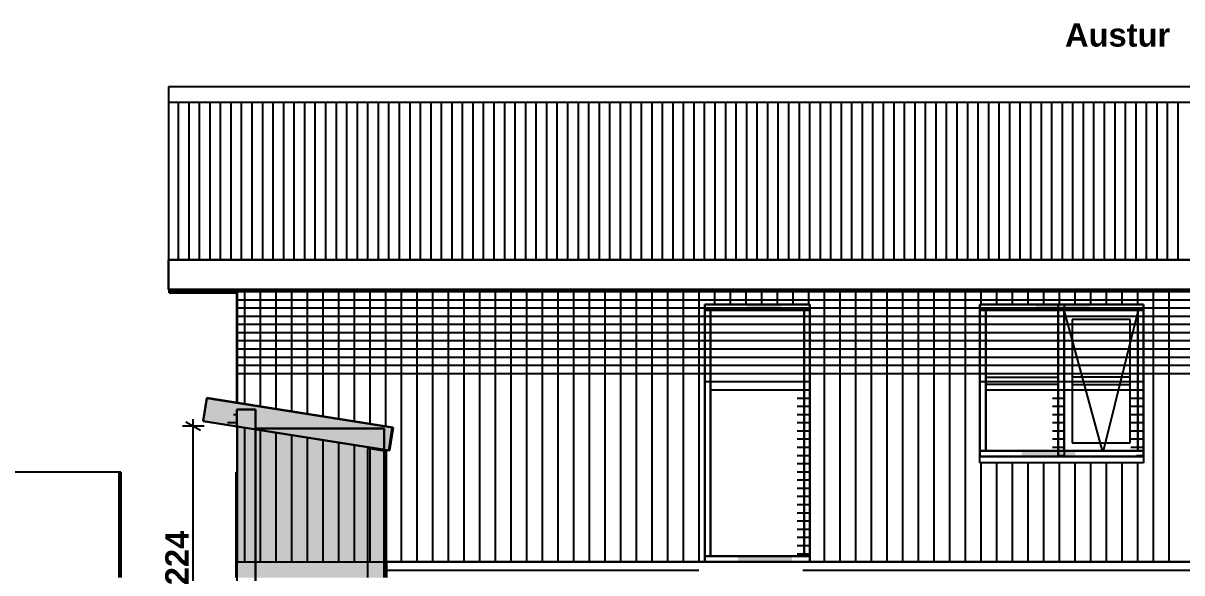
# Model space of a CAD drawing. Header units: millimetres. Extents: x -242231 to 419123, y -2399 to 525285.
# Drawn here: x -223797 to -213887, y 68307 to 73003 of the extents above; entities that cross this region are included whole.
import ezdxf

# ---------------------------------------------------------------- set-up
doc = ezdxf.new("R2010")
doc.units = ezdxf.units.MM
doc.layers.add('Text', color=7, linetype='Continuous')
doc.styles.add('GENERATED_STYLE_1', font='swissb.ttf')

msp = doc.modelspace()

# ---------------------------------------------------------------- hatches: boundary and pattern name
at = {"linetype": 'Continuous', "lineweight": 15}
for points in [[(-217608.72, 70600.504), (-217608.72, 70550.898), (-217316.149, 70550.898), (-217316.149, 70600.504)], [(-214674.892, 70549.845), (-214674.892, 70600.504), (-215135.098, 70600.504), (-215135.098, 70549.845)], [(-221967.496, 69557.322), (-221973.572, 68266.436), (-220691.612, 68266.436), (-220691.612, 69350.825)]]:
    msp.add_hatch(color=253, dxfattribs=at).paths.add_polyline_path(points, flags=0)
at = {"linetype": 'Continuous', "lineweight": 0}
for points in [[(-222258.164, 69602.125), (-220670.777, 69350.708), (-220639.813, 69546.203), (-222227.201, 69797.62)], [(-214797.447, 69300.453), (-214797.447, 69351.112), (-215257.653, 69351.112), (-215257.653, 69300.453)], [(-217221.616, 68400.504), (-217221.616, 68451.163), (-217681.822, 68451.163), (-217681.822, 68400.504)]]:
    msp.add_hatch(color=255, dxfattribs=at).paths.add_polyline_path(points, flags=0)

# ---------------------------------------------------------------- linework, layer by layer
for p, q in [((-204849.464, 72458.213), (-222553.186, 72458.213)), ((-222553.186, 72458.213), (-222553.186, 70979.865)), ((-222553.186, 70979.865), (-204849.464, 70979.865)), ((-204849.464, 70979.865), (-222553.186, 70979.865)), ((-222553.186, 70979.865), (-222553.186, 70727.841)), ((-222553.186, 70727.841), (-204849.464, 70727.841)), ((-221968.487, 70727.841), (-222549.579, 70727.841)), ((-222549.579, 70727.841), (-222549.579, 70698.889)), ((-222549.579, 70698.889), (-221968.487, 70698.889)), ((-221968.487, 70698.889), (-221968.487, 70727.841)), ((-217067.797, 70600.504), (-217967.797, 70600.504)), ((-217967.797, 70600.504), (-217967.797, 70550.504)), ((-217067.797, 70550.504), (-217067.797, 70600.504)), ((-214943.675, 70600.504), (-215613.675, 70600.504)), ((-215613.675, 70600.504), (-215613.675, 70550.504)), ((-214213.675, 70600.504), (-214943.675, 70600.504)), ((-214943.675, 70600.504), (-214943.675, 70550.504)), ((-214943.675, 70550.504), (-214943.675, 70600.504)), ((-214213.675, 70550.504), (-214213.675, 70600.504)), ((-217967.797, 70550.504), (-217917.797, 70550.504)), ((-217917.797, 70550.504), (-217967.797, 70550.504)), ((-217967.797, 70550.504), (-217967.797, 68450.504)), ((-217117.797, 70550.504), (-217917.797, 70550.504)), ((-217917.797, 70550.504), (-217917.797, 68450.504)), ((-217917.797, 70550.504), (-217117.797, 70550.504)), ((-217917.797, 68450.504), (-217917.797, 70550.504)), ((-217117.797, 68450.504), (-217117.797, 70550.504)), ((-217117.797, 70550.504), (-217067.797, 70550.504)), ((-217067.797, 70550.504), (-217117.797, 70550.504)), ((-217117.797, 70550.504), (-217117.797, 68450.504)), ((-217067.797, 68450.504), (-217067.797, 70550.504)), ((-215613.675, 70550.504), (-215563.675, 70550.504)), ((-215563.675, 70550.504), (-215613.675, 70550.504)), ((-215613.675, 70550.504), (-215613.675, 69350.504)), ((-214943.675, 70550.504), (-215563.675, 70550.504)), ((-215563.675, 70550.504), (-215563.675, 69350.504)), ((-215563.675, 70550.504), (-214943.675, 70550.504)), ((-215563.675, 69350.504), (-215563.675, 70550.504)), ((-214893.675, 70550.504), (-214943.675, 70550.504)), ((-214943.675, 70550.504), (-214943.675, 69350.504)), ((-214943.675, 70550.504), (-214893.675, 70550.504)), ((-214943.675, 69350.504), (-214943.675, 70550.504)), ((-214263.675, 70550.504), (-214893.675, 70550.504)), ((-214893.675, 70550.504), (-214893.675, 69350.504)), ((-214893.675, 69350.504), (-214893.675, 70550.504)), ((-214893.675, 70550.504), (-214263.675, 70550.504)), ((-214263.675, 69350.504), (-214263.675, 70550.504)), ((-214213.675, 70550.504), (-214263.675, 70550.504)), ((-214263.675, 70550.504), (-214263.675, 69350.504)), ((-214263.675, 70550.504), (-214213.675, 70550.504)), ((-214213.675, 69350.504), (-214213.675, 70550.504)), ((-222226.487, 69802.125), (-222257.774, 69604.588)), ((-220632.244, 69549.622), (-222226.487, 69802.125)), ((-221809.725, 69702.363), (-221969.725, 69702.363)), ((-221969.725, 69702.363), (-221969.725, 67317.304)), ((-221969.725, 69558.965), (-221969.725, 69702.363)), ((-221969.725, 69702.363), (-221809.725, 69702.363)), ((-221809.725, 65852.363), (-221809.725, 69702.363)), ((-221809.725, 69702.363), (-221809.725, 69541.286)), ((-222257.774, 69604.588), (-221969.725, 69558.965)), ((-221809.725, 69541.286), (-221809.727, 68267.304)), ((-220710.081, 69541.286), (-221809.725, 69541.286)), ((-221809.725, 69541.286), (-220710.081, 69541.286)), ((-220710.081, 68267.304), (-220710.081, 69541.286)), ((-220710.081, 69541.286), (-220710.081, 69359.457)), ((-220663.531, 69352.085), (-220632.244, 69549.622)), ((-220710.081, 69359.457), (-220663.531, 69352.085)), ((-220689.738, 69342.364), (-220710.081, 69345.586)), ((-220710.081, 69345.586), (-220710.081, 68267.304)), ((-220689.738, 68267.304), (-220689.738, 69342.364)), ((-215563.675, 69350.504), (-215613.675, 69350.504)), ((-215613.675, 69350.504), (-215613.675, 69300.504)), ((-215613.675, 69350.504), (-215563.675, 69350.504)), ((-215613.675, 69300.504), (-214943.675, 69300.504)), ((-215563.675, 69350.504), (-214943.675, 69350.504)), ((-214943.675, 69350.504), (-215563.675, 69350.504)), ((-214893.675, 69350.504), (-214943.675, 69350.504)), ((-214943.675, 69350.504), (-214943.675, 69300.504)), ((-214943.675, 69350.504), (-214893.675, 69350.504)), ((-214943.675, 69300.504), (-214943.675, 69350.504)), ((-214943.675, 69300.504), (-214213.675, 69300.504)), ((-214893.675, 69350.504), (-214263.675, 69350.504)), ((-214263.675, 69350.504), (-214893.675, 69350.504)), ((-214213.675, 69350.504), (-214263.675, 69350.504)), ((-214263.675, 69350.504), (-214213.675, 69350.504)), ((-214213.675, 69300.504), (-214213.675, 69350.504)), ((-222975.877, 69017.304), (-222975.977, 69167.304)), ((-222975.977, 69167.304), (-222975.977, 69017.304)), ((-222975.877, 69167.304), (-222975.977, 69167.304)), ((-222975.977, 69167.304), (-222975.877, 69017.304)), ((-222961.077, 69167.304), (-222975.877, 69167.304)), ((-222975.877, 69167.304), (-222961.077, 69017.304)), ((-222975.877, 69017.304), (-222975.877, 69167.304)), ((-222961.077, 69017.304), (-222975.877, 69167.304)), ((-222975.877, 69167.304), (-222975.877, 69017.304)), ((-222961.077, 69017.304), (-222961.077, 69167.304)), ((-222960.977, 69167.304), (-222961.077, 69167.304)), ((-222961.077, 69167.304), (-222960.977, 69017.304)), ((-222960.977, 69017.304), (-222961.077, 69167.304)), ((-222961.077, 69167.304), (-222961.077, 69017.304)), ((-222960.977, 69017.304), (-222960.977, 69167.304)), ((-221975.877, 69017.304), (-221975.977, 69167.304)), ((-221975.977, 69167.304), (-221975.977, 69017.304)), ((-221975.877, 69167.304), (-221975.977, 69167.304)), ((-221975.977, 69167.304), (-221975.877, 69017.304)), ((-221969.725, 69104.948), (-221975.877, 69167.304)), ((-221975.877, 69167.304), (-221975.877, 69082.867)), ((-221969.725, 69167.304), (-221975.877, 69167.304)), ((-221975.877, 69167.304), (-221969.725, 69104.948)), ((-221975.877, 69017.304), (-221975.877, 69167.304)), ((-221975.877, 69082.867), (-221969.725, 69082.867)), ((-221969.725, 69082.867), (-221975.877, 69082.867)), ((-221975.877, 69082.867), (-221975.877, 69017.304)), ((-221969.725, 69104.948), (-221969.725, 69167.304)), ((-221969.725, 69082.867), (-221969.725, 69104.948)), ((-221969.725, 69017.304), (-221969.725, 69082.867)), ((-222975.977, 69017.304), (-222975.877, 69017.304)), ((-222975.877, 68867.304), (-222975.977, 69017.304)), ((-222975.977, 69017.304), (-222975.977, 68867.304)), ((-222975.877, 69017.304), (-222975.977, 69017.304)), ((-222975.977, 69017.304), (-222975.877, 68867.304)), ((-222975.877, 69017.304), (-222961.077, 69017.304)), ((-222961.077, 69017.304), (-222975.877, 69017.304)), ((-222975.877, 69017.304), (-222961.077, 68867.304)), ((-222975.877, 68867.304), (-222975.877, 69017.304)), ((-222961.077, 68867.304), (-222975.877, 69017.304)), ((-222975.877, 69017.304), (-222975.877, 68867.304)), ((-222961.077, 69017.304), (-222960.977, 69017.304)), ((-222961.077, 68867.304), (-222961.077, 69017.304)), ((-222960.977, 68867.304), (-222961.077, 69017.304)), ((-222961.077, 69017.304), (-222961.077, 68867.304)), ((-222960.977, 69017.304), (-222961.077, 69017.304)), ((-222961.077, 69017.304), (-222960.977, 68867.304)), ((-222960.977, 68867.304), (-222960.977, 69017.304)), ((-221975.977, 69017.304), (-221975.877, 69017.304)), ((-221975.877, 68867.304), (-221975.977, 69017.304)), ((-221975.977, 69017.304), (-221975.977, 68867.304)), ((-221975.877, 69017.304), (-221975.977, 69017.304)), ((-221975.977, 69017.304), (-221975.877, 68867.304)), ((-221975.877, 69017.304), (-221969.725, 69017.304)), ((-221969.725, 68954.948), (-221975.877, 69017.304)), ((-221975.877, 69017.304), (-221975.877, 68867.304)), ((-221969.725, 69017.304), (-221975.877, 69017.304)), ((-221975.877, 69017.304), (-221969.725, 68954.948)), ((-221975.877, 68867.304), (-221975.877, 69017.304)), ((-221969.725, 68954.948), (-221969.725, 69017.304)), ((-221969.725, 68867.304), (-221969.725, 68954.948)), ((-222975.977, 68867.304), (-222975.877, 68867.304)), ((-222975.877, 68717.304), (-222975.977, 68867.304)), ((-222975.977, 68867.304), (-222975.977, 68717.304)), ((-222975.877, 68867.304), (-222975.977, 68867.304)), ((-222975.977, 68867.304), (-222975.877, 68717.304)), ((-222975.877, 68867.304), (-222961.077, 68867.304)), ((-222961.077, 68717.304), (-222975.877, 68867.304)), ((-222975.877, 68867.304), (-222975.877, 68717.304)), ((-222961.077, 68867.304), (-222975.877, 68867.304)), ((-222975.877, 68867.304), (-222961.077, 68717.304)), ((-222975.877, 68717.304), (-222975.877, 68867.304)), ((-222961.077, 68867.304), (-222960.977, 68867.304)), ((-222960.977, 68717.304), (-222961.077, 68867.304)), ((-222961.077, 68867.304), (-222961.077, 68717.304)), ((-222961.077, 68717.304), (-222961.077, 68867.304)), ((-222960.977, 68867.304), (-222961.077, 68867.304)), ((-222961.077, 68867.304), (-222960.977, 68717.304)), ((-222960.977, 68717.304), (-222960.977, 68867.304)), ((-221975.977, 68867.304), (-221975.877, 68867.304)), ((-221975.877, 68717.304), (-221975.977, 68867.304)), ((-221975.977, 68867.304), (-221975.977, 68717.304)), ((-221975.877, 68867.304), (-221975.977, 68867.304)), ((-221975.977, 68867.304), (-221975.877, 68717.304)), ((-221975.877, 68867.304), (-221969.725, 68867.304)), ((-221969.725, 68867.304), (-221975.877, 68867.304)), ((-221975.877, 68867.304), (-221969.725, 68804.948)), ((-221969.725, 68804.948), (-221975.877, 68867.304)), ((-221975.877, 68867.304), (-221975.877, 68717.304)), ((-221975.877, 68717.304), (-221975.877, 68867.304)), ((-221969.725, 68804.948), (-221969.725, 68867.304)), ((-221969.725, 68717.304), (-221969.725, 68804.948)), ((-222975.977, 68717.304), (-222975.877, 68717.304)), ((-222975.877, 68717.304), (-222975.977, 68717.304)), ((-222975.977, 68717.304), (-222975.877, 68567.304)), ((-222975.877, 68567.304), (-222975.977, 68717.304)), ((-222975.977, 68717.304), (-222975.977, 68567.304)), ((-222975.877, 68717.304), (-222961.077, 68717.304)), ((-222961.077, 68717.304), (-222975.877, 68717.304)), ((-222975.877, 68717.304), (-222961.077, 68567.304)), ((-222961.077, 68567.304), (-222975.877, 68717.304)), ((-222975.877, 68717.304), (-222975.877, 68567.304)), ((-222975.877, 68567.304), (-222975.877, 68717.304)), ((-222961.077, 68717.304), (-222960.977, 68717.304)), ((-222961.077, 68567.304), (-222961.077, 68717.304)), ((-222960.977, 68717.304), (-222961.077, 68717.304)), ((-222961.077, 68717.304), (-222960.977, 68567.304)), ((-222960.977, 68567.304), (-222961.077, 68717.304)), ((-222961.077, 68717.304), (-222961.077, 68567.304)), ((-222960.977, 68567.304), (-222960.977, 68717.304)), ((-221975.977, 68717.304), (-221975.877, 68717.304)), ((-221975.877, 68717.304), (-221975.977, 68717.304)), ((-221975.977, 68717.304), (-221975.877, 68567.304)), ((-221975.877, 68567.304), (-221975.977, 68717.304)), ((-221975.977, 68717.304), (-221975.977, 68567.304)), ((-221975.877, 68717.304), (-221969.725, 68717.304)), ((-221969.725, 68717.304), (-221975.877, 68717.304)), ((-221975.877, 68717.304), (-221969.725, 68654.948)), ((-221969.725, 68654.948), (-221975.877, 68717.304)), ((-221975.877, 68717.304), (-221975.877, 68567.304)), ((-221975.877, 68567.304), (-221975.877, 68717.304)), ((-221969.725, 68654.948), (-221969.725, 68717.304)), ((-221969.725, 68567.304), (-221969.725, 68654.948)), ((-222975.977, 68567.304), (-222975.877, 68567.304)), ((-222975.877, 68417.304), (-222975.977, 68567.304)), ((-222975.977, 68567.304), (-222975.977, 68417.304)), ((-222975.877, 68567.304), (-222975.977, 68567.304)), ((-222975.977, 68567.304), (-222975.877, 68417.304)), ((-222975.877, 68567.304), (-222961.077, 68567.304)), ((-222975.877, 68417.304), (-222975.877, 68567.304)), ((-222961.077, 68567.304), (-222975.877, 68567.304)), ((-222975.877, 68567.304), (-222961.077, 68417.304)), ((-222961.077, 68417.304), (-222975.877, 68567.304)), ((-222975.877, 68567.304), (-222975.877, 68417.304)), ((-222961.077, 68567.304), (-222960.977, 68567.304)), ((-222960.977, 68417.304), (-222961.077, 68567.304)), ((-222961.077, 68567.304), (-222961.077, 68417.304)), ((-222960.977, 68567.304), (-222961.077, 68567.304)), ((-222961.077, 68567.304), (-222960.977, 68417.304)), ((-222961.077, 68417.304), (-222961.077, 68567.304)), ((-222960.977, 68417.304), (-222960.977, 68567.304)), ((-221975.977, 68567.304), (-221975.877, 68567.304)), ((-221975.877, 68417.304), (-221975.977, 68567.304)), ((-221975.977, 68567.304), (-221975.977, 68417.304)), ((-221975.877, 68567.304), (-221975.977, 68567.304)), ((-221975.977, 68567.304), (-221975.877, 68417.304)), ((-221975.877, 68567.304), (-221969.725, 68567.304)), ((-221969.725, 68504.948), (-221975.877, 68567.304)), ((-221975.877, 68567.304), (-221975.877, 68417.304)), ((-221969.725, 68567.304), (-221975.877, 68567.304)), ((-221975.877, 68567.304), (-221969.725, 68504.948)), ((-221975.877, 68417.304), (-221975.877, 68567.304)), ((-221969.725, 68504.948), (-221969.725, 68567.304)), ((-221969.725, 68417.304), (-221969.725, 68504.948)), ((-222975.977, 68417.304), (-222975.877, 68417.304)), ((-222975.877, 68267.304), (-222975.977, 68417.304)), ((-222975.977, 68417.304), (-222975.977, 68267.304)), ((-222975.877, 68417.304), (-222975.977, 68417.304)), ((-222975.977, 68417.304), (-222975.877, 68267.304)), ((-222975.877, 68417.304), (-222961.077, 68417.304)), ((-222975.877, 68267.304), (-222975.877, 68417.304)), ((-222961.077, 68417.304), (-222975.877, 68417.304)), ((-222975.877, 68417.304), (-222961.077, 68267.304)), ((-222961.077, 68267.304), (-222975.877, 68417.304)), ((-222975.877, 68417.304), (-222975.877, 68267.304)), ((-222961.077, 68417.304), (-222960.977, 68417.304)), ((-222960.977, 68267.304), (-222961.077, 68417.304)), ((-222961.077, 68417.304), (-222961.077, 68267.304)), ((-222960.977, 68417.304), (-222961.077, 68417.304)), ((-222961.077, 68417.304), (-222960.977, 68267.304)), ((-222961.077, 68267.304), (-222961.077, 68417.304)), ((-222960.977, 68267.304), (-222960.977, 68417.304)), ((-221975.977, 68417.304), (-221975.877, 68417.304)), ((-221975.877, 68417.304), (-221975.977, 68417.304)), ((-221975.977, 68417.304), (-221975.877, 68267.304)), ((-221975.877, 68267.304), (-221975.977, 68417.304)), ((-221975.977, 68417.304), (-221975.977, 68267.304)), ((-221975.877, 68417.304), (-221969.725, 68417.304)), ((-221969.725, 68417.304), (-221975.877, 68417.304)), ((-221975.877, 68417.304), (-221969.725, 68354.948)), ((-221969.725, 68354.948), (-221975.877, 68417.304)), ((-221975.877, 68417.304), (-221975.877, 68267.304)), ((-221975.877, 68267.304), (-221975.877, 68417.304)), ((-221969.725, 68354.948), (-221969.725, 68417.304)), ((-220689.738, 68400.504), (-220689.738, 68267.304)), ((-205549.155, 68400.504), (-220689.738, 68400.504)), ((-217917.797, 68450.504), (-217967.797, 68450.504)), ((-217967.797, 68450.504), (-217967.797, 68400.504)), ((-217967.797, 68450.504), (-217917.797, 68450.504)), ((-217967.797, 68400.504), (-217067.797, 68400.504)), ((-217917.797, 68450.504), (-217117.797, 68450.504)), ((-217117.797, 68450.504), (-217917.797, 68450.504)), ((-217067.797, 68450.504), (-217117.797, 68450.504)), ((-217117.797, 68450.504), (-217067.797, 68450.504)), ((-217067.797, 68400.504), (-217067.797, 68450.504)), ((-221969.725, 68267.304), (-221969.725, 68354.948))]:
    msp.add_line(p, q)
at = {"linetype": 'Continuous'}
for p, q in [((-204849.464, 72458.213), (-222553.186, 72458.213)), ((-222553.186, 72458.213), (-222553.186, 70979.865)), ((-204849.464, 72324.552), (-222553.186, 72324.552)), ((-222553.186, 72324.552), (-222553.186, 70979.851)), ((-222553.186, 70979.865), (-204849.464, 70979.865)), ((-222553.186, 70727.841), (-222553.186, 70979.865)), ((-222553.186, 70979.851), (-204849.464, 70979.851)), ((-222553.186, 70727.841), (-204849.464, 70727.841)), ((-222549.579, 70698.889), (-222549.579, 70727.841)), ((-221968.487, 70698.889), (-222549.579, 70698.889)), ((-221968.487, 69761.262), (-221968.487, 70727.841)), ((-205269.155, 70727.316), (-221967.496, 70727.316)), ((-221967.496, 70727.316), (-221967.496, 69761.458)), ((-217967.808, 70600.504), (-217067.734, 70600.504)), ((-217967.808, 68399.679), (-217967.808, 70600.504)), ((-217967.797, 68400.504), (-217967.797, 70600.504)), ((-217967.797, 70600.504), (-217067.797, 70600.504)), ((-217067.797, 70600.504), (-217067.797, 68400.504)), ((-217067.734, 70600.504), (-217067.734, 68399.679)), ((-215613.808, 70600.504), (-214213.675, 70600.504)), ((-215613.808, 69245.361), (-215613.808, 70600.504)), ((-215613.675, 70600.504), (-214213.675, 70600.504)), ((-215613.675, 69300.504), (-215613.675, 70600.504)), ((-215295.513, 70600.504), (-214491.633, 70600.504)), ((-214943.675, 70550.504), (-214943.675, 70600.504)), ((-214893.675, 70600.504), (-214893.675, 70550.504)), ((-214557.826, 69350.504), (-214254.544, 70566.386)), ((-214213.675, 70600.504), (-214213.675, 69300.504)), ((-214213.675, 70600.504), (-214213.675, 69245.361)), ((-217917.797, 70550.504), (-217917.797, 68450.504)), ((-217117.797, 70550.504), (-217917.797, 70550.504)), ((-217117.797, 68450.504), (-217117.797, 70550.504)), ((-215563.675, 70550.504), (-215563.675, 69350.504)), ((-214943.675, 70550.504), (-215563.675, 70550.504)), ((-215358.839, 70550.504), (-214448.343, 70550.504)), ((-214943.675, 69350.504), (-214943.675, 70550.504)), ((-214893.675, 70550.504), (-214893.675, 69350.504)), ((-214263.675, 70550.504), (-214893.675, 70550.504)), ((-214566.287, 69350.504), (-214893.675, 70550.504)), ((-214825.014, 70469.92), (-214825.014, 69417.879)), ((-214327.784, 70469.92), (-214825.014, 70469.92)), ((-214327.784, 69417.879), (-214327.784, 70469.92)), ((-214263.675, 69350.504), (-214263.675, 70550.504)), ((-215563.675, 69979.918), (-214943.675, 69979.918)), ((-215563.675, 69915.676), (-215563.675, 69979.918)), ((-214943.675, 69979.918), (-214943.675, 69915.676)), ((-214825.014, 69979.918), (-214825.014, 69915.676)), ((-214327.77, 69979.918), (-214825.014, 69979.918)), ((-214327.77, 69915.676), (-214327.77, 69979.918)), ((-214943.675, 69915.676), (-215563.675, 69915.676)), ((-214825.014, 69915.676), (-214327.77, 69915.676)), ((-222227.201, 69797.62), (-222258.164, 69602.125)), ((-222257.774, 69604.588), (-222226.487, 69802.125)), ((-220639.813, 69546.203), (-222227.201, 69797.62)), ((-222226.487, 69802.125), (-220632.244, 69549.622)), ((-221809.725, 69702.363), (-221969.725, 69702.363)), ((-221969.725, 69702.363), (-221969.725, 67317.304)), ((-221967.496, 69761.458), (-220632.244, 69549.622)), ((-221809.725, 69702.363), (-221809.725, 65852.363)), ((-222279.338, 69522.685), (-222404.338, 69594.854)), ((-222341.838, 69558.769), (-222341.838, 69619.894)), ((-222258.164, 69602.125), (-220670.777, 69350.708)), ((-222257.774, 69604.588), (-221969.725, 69558.965)), ((-222248.088, 69558.769), (-222435.588, 69558.769)), ((-222341.838, 67317.304), (-222341.838, 69558.769)), ((-221967.496, 69557.322), (-221973.572, 68266.436)), ((-220663.531, 69352.085), (-221967.496, 69557.322)), ((-221967.496, 69557.322), (-221967.496, 68401.694)), ((-220691.612, 69350.825), (-221967.496, 69557.322)), ((-220710.081, 69541.286), (-221809.725, 69541.286)), ((-220710.081, 68267.304), (-220710.081, 69541.286)), ((-220670.777, 69350.708), (-220639.813, 69546.203)), ((-220663.531, 69352.085), (-220632.244, 69549.622)), ((-220632.244, 69549.622), (-220663.531, 69352.085)), ((-214825.014, 69417.879), (-214327.784, 69417.879)), ((-220849.738, 68267.304), (-220849.738, 69367.706)), ((-220689.738, 69342.364), (-220849.738, 69367.706)), ((-220710.081, 69359.457), (-220663.531, 69352.085)), ((-220691.612, 68266.436), (-220691.612, 69350.825)), ((-220689.738, 68267.304), (-220689.738, 69342.364)), ((-214213.675, 69300.504), (-215613.675, 69300.504)), ((-215563.675, 69350.504), (-214943.675, 69350.504)), ((-215478.897, 69350.504), (-214558.325, 69350.504)), ((-214943.675, 69300.504), (-214943.675, 69350.504)), ((-214893.675, 69350.504), (-214263.675, 69350.504)), ((-214893.675, 69350.504), (-214893.675, 69300.504)), ((-214213.675, 69245.361), (-215613.808, 69245.361)), ((-222975.977, 69167.304), (-224431.842, 69167.304)), ((-222975.977, 68283.538), (-222975.977, 69167.304)), ((-222975.977, 69017.304), (-222975.977, 69167.304)), ((-222975.877, 69167.304), (-222975.977, 69167.304)), ((-222961.077, 69167.304), (-222975.877, 69167.304)), ((-222960.977, 69167.304), (-222961.077, 69167.304)), ((-222960.977, 69017.304), (-222960.977, 69167.304)), ((-221975.977, 69017.304), (-221975.977, 69167.304)), ((-221975.877, 69167.304), (-221975.977, 69167.304)), ((-221969.725, 69167.304), (-221975.877, 69167.304)), ((-222975.977, 68867.304), (-222975.977, 69017.304)), ((-222960.977, 68867.304), (-222960.977, 69017.304)), ((-221975.977, 68867.304), (-221975.977, 69017.304)), ((-222975.977, 68717.304), (-222975.977, 68867.304)), ((-222960.977, 68717.304), (-222960.977, 68867.304)), ((-221975.977, 68717.304), (-221975.977, 68867.304)), ((-222975.977, 68567.304), (-222975.977, 68717.304)), ((-222960.977, 68567.304), (-222960.977, 68717.304)), ((-221975.977, 68567.304), (-221975.977, 68717.304)), ((-222975.977, 68417.304), (-222975.977, 68567.304)), ((-222960.977, 68417.304), (-222960.977, 68567.304)), ((-221975.977, 68417.304), (-221975.977, 68567.304)), ((-222975.977, 68267.304), (-222975.977, 68417.304)), ((-222960.977, 68267.304), (-222960.977, 68417.304)), ((-221975.977, 68267.304), (-221975.977, 68417.304)), ((-221967.496, 68401.694), (-221430.459, 68401.694)), ((-221430.459, 68401.694), (-221430.459, 68399.679)), ((-221430.459, 68399.679), (-219781.715, 68399.679)), ((-220689.738, 68400.504), (-217967.797, 68400.504)), ((-219781.715, 68399.679), (-217967.808, 68399.679)), ((-217067.797, 68400.504), (-217967.797, 68400.504)), ((-217917.797, 68450.504), (-217117.797, 68450.504)), ((-217773.744, 68450.504), (-217108.166, 68450.504)), ((-217067.797, 68400.504), (-205549.155, 68400.504)), ((-217067.734, 68399.679), (-205269.155, 68399.679))]:
    msp.add_line(p, q, dxfattribs=at)
at = {"color": 251, "linetype": 'Continuous', "lineweight": 25}
for p, q in [((-222471.224, 72324.552), (-222471.224, 70979.851)), ((-222381.224, 72324.552), (-222381.224, 70979.851)), ((-222291.224, 72324.552), (-222291.224, 70979.851)), ((-222201.224, 72324.552), (-222201.224, 70979.851)), ((-222111.224, 72324.552), (-222111.224, 70979.851)), ((-222021.224, 72324.552), (-222021.224, 70979.851)), ((-221931.224, 72324.552), (-221931.224, 70979.851)), ((-221841.224, 72324.552), (-221841.224, 70979.851)), ((-221751.224, 72324.552), (-221751.224, 70979.851)), ((-221661.224, 72324.552), (-221661.224, 70979.851)), ((-221571.224, 72324.552), (-221571.224, 70979.851)), ((-221481.224, 72324.552), (-221481.224, 70979.851)), ((-221391.224, 72324.552), (-221391.224, 70979.851)), ((-221301.224, 72324.552), (-221301.224, 70979.851)), ((-221211.224, 72324.552), (-221211.224, 70979.851)), ((-221121.224, 72324.552), (-221121.224, 70979.851)), ((-221031.224, 72324.552), (-221031.224, 70979.851)), ((-220941.224, 72324.552), (-220941.224, 70979.851)), ((-220851.224, 72324.552), (-220851.224, 70979.851)), ((-220761.224, 72324.552), (-220761.224, 70979.851)), ((-220671.224, 72324.552), (-220671.224, 70979.851)), ((-220581.224, 72324.552), (-220581.224, 70979.851)), ((-220491.224, 72324.552), (-220491.224, 70979.851)), ((-220401.224, 72324.552), (-220401.224, 70979.851)), ((-220311.224, 72324.552), (-220311.224, 70979.851)), ((-220221.224, 72324.552), (-220221.224, 70979.851)), ((-220131.224, 72324.552), (-220131.224, 70979.851)), ((-220041.224, 72324.552), (-220041.224, 70979.851)), ((-219951.224, 72324.552), (-219951.224, 70979.851)), ((-219861.224, 72324.552), (-219861.224, 70979.851)), ((-219771.224, 72324.552), (-219771.224, 70979.851)), ((-219681.224, 72324.552), (-219681.224, 70979.851)), ((-219591.224, 72324.552), (-219591.224, 70979.851)), ((-219501.224, 72324.552), (-219501.224, 70979.851)), ((-219411.224, 72324.552), (-219411.224, 70979.851)), ((-219321.224, 72324.552), (-219321.224, 70979.851)), ((-219231.224, 72324.552), (-219231.224, 70979.851)), ((-219141.224, 72324.552), (-219141.224, 70979.851)), ((-219051.224, 72324.552), (-219051.224, 70979.851)), ((-218961.224, 72324.552), (-218961.224, 70979.851)), ((-218871.224, 72324.552), (-218871.224, 70979.851)), ((-218781.224, 72324.552), (-218781.224, 70979.851)), ((-218691.224, 72324.552), (-218691.224, 70979.851)), ((-218601.224, 72324.552), (-218601.224, 70979.851)), ((-218511.224, 72324.552), (-218511.224, 70979.851)), ((-218421.224, 72324.552), (-218421.224, 70979.851)), ((-218331.224, 72324.552), (-218331.224, 70979.851)), ((-218241.224, 72324.552), (-218241.224, 70979.851)), ((-218151.224, 72324.552), (-218151.224, 70979.851)), ((-218061.224, 72324.552), (-218061.224, 70979.851)), ((-217971.224, 72324.552), (-217971.224, 70979.851)), ((-217881.224, 72324.552), (-217881.224, 70979.851)), ((-217791.224, 72324.552), (-217791.224, 70979.851)), ((-217701.224, 72324.552), (-217701.224, 70979.851)), ((-217611.224, 72324.552), (-217611.224, 70979.851)), ((-217521.224, 72324.552), (-217521.224, 70979.851)), ((-217431.224, 72324.552), (-217431.224, 70979.851)), ((-217341.224, 72324.552), (-217341.224, 70979.851)), ((-217251.224, 72324.552), (-217251.224, 70979.851)), ((-217161.224, 72324.552), (-217161.224, 70979.851)), ((-217071.224, 72324.552), (-217071.224, 70979.851)), ((-216981.224, 72324.552), (-216981.224, 70979.851)), ((-216891.224, 72324.552), (-216891.224, 70979.851)), ((-216801.224, 72324.552), (-216801.224, 70979.851)), ((-216711.224, 72324.552), (-216711.224, 70979.851)), ((-216621.224, 72324.552), (-216621.224, 70979.851)), ((-216531.224, 72324.552), (-216531.224, 70979.851)), ((-216441.224, 72324.552), (-216441.224, 70979.851)), ((-216351.224, 72324.552), (-216351.224, 70979.851)), ((-216261.224, 72324.552), (-216261.224, 70979.851)), ((-216171.224, 72324.552), (-216171.224, 70979.851)), ((-216081.224, 72324.552), (-216081.224, 70979.851)), ((-215991.224, 72324.552), (-215991.224, 70979.851)), ((-215901.224, 72324.552), (-215901.224, 70979.851)), ((-215811.224, 72324.552), (-215811.224, 70979.851)), ((-215721.224, 72324.552), (-215721.224, 70979.851)), ((-215631.224, 72324.552), (-215631.224, 70979.851)), ((-215541.224, 72324.552), (-215541.224, 70979.851)), ((-215451.224, 72324.552), (-215451.224, 70979.851)), ((-215361.224, 72324.552), (-215361.224, 70979.851)), ((-215271.224, 72324.552), (-215271.224, 70979.851)), ((-215181.224, 72324.552), (-215181.224, 70979.851)), ((-215091.224, 72324.552), (-215091.224, 70979.851)), ((-215001.224, 72324.552), (-215001.224, 70979.851)), ((-214911.224, 72324.552), (-214911.224, 70979.851)), ((-214821.224, 72324.552), (-214821.224, 70979.851)), ((-214731.224, 72324.552), (-214731.224, 70979.851)), ((-214641.224, 72324.552), (-214641.224, 70979.851)), ((-214551.224, 72324.552), (-214551.224, 70979.851)), ((-214461.224, 72324.552), (-214461.224, 70979.851)), ((-214371.224, 72324.552), (-214371.224, 70979.851)), ((-214281.224, 72324.552), (-214281.224, 70979.851)), ((-214191.224, 72324.552), (-214191.224, 70979.851)), ((-214101.224, 72324.552), (-214101.224, 70979.851)), ((-214011.224, 72324.552), (-214011.224, 70979.851)), ((-213921.224, 72324.552), (-213921.224, 70979.851)), ((-222549.579, 70710.504), (-221968.487, 70710.504)), ((-221968.487, 70710.504), (-205269.155, 70710.504)), ((-221903.638, 70727.316), (-221903.638, 69751.327)), ((-221769.638, 70727.316), (-221769.638, 69730.068)), ((-221635.638, 70727.316), (-221635.638, 69708.809)), ((-221501.638, 70727.316), (-221501.638, 69687.55)), ((-221367.638, 70727.316), (-221367.638, 69666.292)), ((-221233.638, 70727.316), (-221233.638, 69645.033)), ((-221099.638, 70727.316), (-221099.638, 69623.774)), ((-220965.638, 70727.316), (-220965.638, 69602.515)), ((-220831.638, 70727.316), (-220831.638, 69581.256)), ((-220697.638, 70727.316), (-220697.638, 69559.997)), ((-220563.638, 70727.316), (-220563.638, 68399.679)), ((-220429.638, 70727.316), (-220429.638, 68399.679)), ((-220295.638, 70727.316), (-220295.638, 68399.679)), ((-220161.638, 70727.316), (-220161.638, 68399.679)), ((-220027.638, 70727.316), (-220027.638, 68399.679)), ((-219893.638, 70727.316), (-219893.638, 68399.679)), ((-219759.638, 70727.316), (-219759.638, 68399.679)), ((-219625.638, 70727.316), (-219625.638, 68399.679)), ((-219491.638, 70727.316), (-219491.638, 68399.679)), ((-219357.638, 70727.316), (-219357.638, 68399.679)), ((-219223.638, 70727.316), (-219223.638, 68399.679)), ((-219089.638, 70727.316), (-219089.638, 68399.679)), ((-218955.638, 70727.316), (-218955.638, 68399.679)), ((-218821.638, 70727.316), (-218821.638, 68399.679)), ((-218687.638, 70727.316), (-218687.638, 68399.679)), ((-218553.638, 70727.316), (-218553.638, 68399.679)), ((-218419.638, 70727.316), (-218419.638, 68399.679)), ((-218285.638, 70727.316), (-218285.638, 68399.679)), ((-218151.638, 70727.316), (-218151.638, 68399.679)), ((-218017.638, 70727.316), (-218017.638, 68399.679)), ((-217883.638, 70727.316), (-217883.638, 70600.504)), ((-217749.638, 70727.316), (-217749.638, 70600.504)), ((-217615.638, 70727.316), (-217615.638, 70600.504)), ((-217481.638, 70727.316), (-217481.638, 70600.504)), ((-217347.638, 70727.316), (-217347.638, 70600.504)), ((-217213.638, 70727.316), (-217213.638, 70600.504)), ((-217079.638, 70727.316), (-217079.638, 70600.504)), ((-216945.638, 70727.316), (-216945.638, 68399.679)), ((-216811.638, 70727.316), (-216811.638, 68399.679)), ((-216677.638, 70727.316), (-216677.638, 68399.679)), ((-216543.638, 70727.316), (-216543.638, 68399.679)), ((-216409.638, 70727.316), (-216409.638, 68399.679)), ((-216275.638, 70727.316), (-216275.638, 68399.679)), ((-216141.638, 70727.316), (-216141.638, 68399.679)), ((-216007.638, 70727.316), (-216007.638, 68399.679)), ((-215873.638, 70727.316), (-215873.638, 68399.679)), ((-215739.638, 70727.316), (-215739.638, 68399.679)), ((-215605.638, 70727.316), (-215605.638, 70600.504)), ((-215471.638, 70727.316), (-215471.638, 70600.504)), ((-215337.638, 70727.316), (-215337.638, 70600.504)), ((-215203.638, 70727.316), (-215203.638, 70600.504)), ((-215069.638, 70727.316), (-215069.638, 70600.504)), ((-214935.638, 70727.316), (-214935.638, 70600.504)), ((-214801.638, 70727.316), (-214801.638, 70600.504)), ((-214667.638, 70727.316), (-214667.638, 70600.504)), ((-214533.638, 70727.316), (-214533.638, 70600.504)), ((-214399.638, 70727.316), (-214399.638, 70600.504)), ((-214265.638, 70727.316), (-214265.638, 70600.504)), ((-214131.638, 70727.316), (-214131.638, 68399.679)), ((-213997.638, 70727.316), (-213997.638, 68399.679)), ((-221968.487, 70640.504), (-205269.155, 70640.504)), ((-221968.487, 70570.504), (-217967.797, 70570.504)), ((-217967.797, 70570.504), (-217067.797, 70570.504)), ((-217067.797, 70570.504), (-215613.675, 70570.504)), ((-215613.675, 70570.504), (-214943.675, 70570.504)), ((-214943.675, 70570.504), (-214213.675, 70570.504)), ((-214213.675, 70570.504), (-213343.353, 70570.504)), ((-221968.487, 70500.504), (-217967.797, 70500.504)), ((-217967.797, 70500.504), (-217917.797, 70500.504)), ((-217917.797, 70500.504), (-217117.797, 70500.504)), ((-217117.797, 70500.504), (-217067.797, 70500.504)), ((-217067.797, 70500.504), (-215613.675, 70500.504)), ((-215613.675, 70500.504), (-215563.675, 70500.504)), ((-215563.675, 70500.504), (-214943.675, 70500.504)), ((-214943.675, 70500.504), (-214893.675, 70500.504)), ((-214893.675, 70500.504), (-214263.675, 70500.504)), ((-214263.675, 70500.504), (-214213.675, 70500.504)), ((-214213.675, 70500.504), (-213343.353, 70500.504)), ((-221968.487, 70430.504), (-217967.797, 70430.504)), ((-217967.797, 70430.504), (-217917.797, 70430.504)), ((-217917.797, 70430.504), (-217117.797, 70430.504)), ((-217117.797, 70430.504), (-217067.797, 70430.504)), ((-217067.797, 70430.504), (-215613.675, 70430.504)), ((-215613.675, 70430.504), (-215563.675, 70430.504)), ((-215563.675, 70430.504), (-214943.675, 70430.504)), ((-214943.675, 70430.504), (-214893.675, 70430.504)), ((-214893.675, 70430.504), (-214263.675, 70430.504)), ((-214263.675, 70430.504), (-214213.675, 70430.504)), ((-214213.675, 70430.504), (-213343.353, 70430.504)), ((-221968.487, 70360.504), (-217967.797, 70360.504)), ((-221968.487, 70290.504), (-217967.797, 70290.504)), ((-217967.797, 70360.504), (-217917.797, 70360.504)), ((-217967.797, 70290.504), (-217917.797, 70290.504)), ((-217917.797, 70360.504), (-217117.797, 70360.504)), ((-217917.797, 70290.504), (-217117.797, 70290.504)), ((-217117.797, 70360.504), (-217067.797, 70360.504)), ((-217117.797, 70290.504), (-217067.797, 70290.504)), ((-217067.797, 70360.504), (-215613.675, 70360.504)), ((-217067.797, 70290.504), (-215613.675, 70290.504)), ((-215613.675, 70360.504), (-215563.675, 70360.504)), ((-215613.675, 70290.504), (-215563.675, 70290.504)), ((-215563.675, 70360.504), (-214943.675, 70360.504)), ((-215563.675, 70290.504), (-214943.675, 70290.504)), ((-214943.675, 70360.504), (-214893.675, 70360.504)), ((-214943.675, 70290.504), (-214893.675, 70290.504)), ((-214893.675, 70360.504), (-214263.675, 70360.504)), ((-214893.675, 70290.504), (-214263.675, 70290.504)), ((-214263.675, 70360.504), (-214213.675, 70360.504)), ((-214263.675, 70290.504), (-214213.675, 70290.504)), ((-214213.675, 70360.504), (-213343.353, 70360.504)), ((-214213.675, 70290.504), (-213343.353, 70290.504)), ((-221968.487, 70220.504), (-217967.797, 70220.504)), ((-217967.797, 70220.504), (-217917.797, 70220.504)), ((-217917.797, 70220.504), (-217117.797, 70220.504)), ((-217117.797, 70220.504), (-217067.797, 70220.504)), ((-217067.797, 70220.504), (-215613.675, 70220.504)), ((-215613.675, 70220.504), (-215563.675, 70220.504)), ((-215563.675, 70220.504), (-214943.675, 70220.504)), ((-214943.675, 70220.504), (-214893.675, 70220.504)), ((-214893.675, 70220.504), (-214263.675, 70220.504)), ((-214263.675, 70220.504), (-214213.675, 70220.504)), ((-214213.675, 70220.504), (-213343.353, 70220.504)), ((-221968.487, 70150.504), (-217967.797, 70150.504)), ((-221968.487, 70080.504), (-217967.797, 70080.504)), ((-217967.797, 70150.504), (-217917.797, 70150.504)), ((-217967.797, 70080.504), (-217917.797, 70080.504)), ((-217917.797, 70150.504), (-217117.797, 70150.504)), ((-217917.797, 70080.504), (-217117.797, 70080.504)), ((-217117.797, 70150.504), (-217067.797, 70150.504)), ((-217117.797, 70080.504), (-217067.797, 70080.504)), ((-217067.797, 70150.504), (-215613.675, 70150.504)), ((-217067.797, 70080.504), (-215613.675, 70080.504)), ((-215613.675, 70150.504), (-215563.675, 70150.504)), ((-215613.675, 70080.504), (-215563.675, 70080.504)), ((-215563.675, 70150.504), (-214943.675, 70150.504)), ((-215563.675, 70080.504), (-214943.675, 70080.504)), ((-214943.675, 70150.504), (-214893.675, 70150.504)), ((-214943.675, 70080.504), (-214893.675, 70080.504)), ((-214893.675, 70150.504), (-214263.675, 70150.504)), ((-214893.675, 70080.504), (-214263.675, 70080.504)), ((-214263.675, 70150.504), (-214213.675, 70150.504)), ((-214263.675, 70080.504), (-214213.675, 70080.504)), ((-214213.675, 70150.504), (-213343.353, 70150.504)), ((-214213.675, 70080.504), (-213343.353, 70080.504)), ((-221968.487, 70010.504), (-217967.797, 70010.504)), ((-217967.797, 70010.504), (-217917.797, 70010.504)), ((-217917.797, 70010.504), (-217117.797, 70010.504)), ((-217117.797, 70010.504), (-217067.797, 70010.504)), ((-217067.797, 70010.504), (-215613.675, 70010.504)), ((-215613.675, 70010.504), (-215563.675, 70010.504)), ((-215563.675, 70010.504), (-214943.675, 70010.504)), ((-214943.675, 70010.504), (-214893.675, 70010.504)), ((-214893.675, 70010.504), (-214263.675, 70010.504)), ((-214263.675, 70010.504), (-214213.675, 70010.504)), ((-214213.675, 70010.504), (-213343.353, 70010.504)), ((-217967.797, 69940.504), (-217917.797, 69940.504)), ((-217917.797, 69940.504), (-217117.797, 69940.504)), ((-217917.797, 69870.504), (-217117.797, 69870.504)), ((-217117.797, 69940.504), (-217067.797, 69940.504)), ((-217117.797, 69870.504), (-217067.797, 69870.504)), ((-215613.675, 69940.504), (-215563.675, 69940.504)), ((-215563.675, 69940.504), (-214943.675, 69940.504)), ((-215563.675, 69870.504), (-214943.675, 69870.504)), ((-214943.675, 69940.504), (-214893.675, 69940.504)), ((-214943.675, 69870.504), (-214893.675, 69870.504)), ((-214893.675, 69940.504), (-214263.675, 69940.504)), ((-214893.675, 69870.504), (-214263.675, 69870.504)), ((-214263.675, 69940.504), (-214213.675, 69940.504)), ((-214263.675, 69870.504), (-214213.675, 69870.504)), ((-217177.797, 69800.504), (-217117.797, 69800.504)), ((-217117.797, 69800.504), (-217067.797, 69800.504)), ((-214993.675, 69800.504), (-214943.675, 69800.504)), ((-214943.675, 69800.504), (-214893.675, 69800.504)), ((-214323.675, 69800.504), (-214263.675, 69800.504)), ((-214263.675, 69800.504), (-214213.675, 69800.504)), ((-217177.797, 69730.504), (-217117.797, 69730.504)), ((-217117.797, 69730.504), (-217067.797, 69730.504)), ((-214993.675, 69730.504), (-214943.675, 69730.504)), ((-214943.675, 69730.504), (-214893.675, 69730.504)), ((-214323.675, 69730.504), (-214263.675, 69730.504)), ((-214263.675, 69730.504), (-214213.675, 69730.504)), ((-222048.822, 69590.504), (-221969.725, 69590.504)), ((-221999.324, 69660.504), (-221969.725, 69660.504)), ((-217177.797, 69660.504), (-217117.797, 69660.504)), ((-217177.797, 69590.504), (-217117.797, 69590.504)), ((-217117.797, 69660.504), (-217067.797, 69660.504)), ((-217117.797, 69590.504), (-217067.797, 69590.504)), ((-214993.675, 69660.504), (-214943.675, 69660.504)), ((-214993.675, 69590.504), (-214943.675, 69590.504)), ((-214943.675, 69660.504), (-214893.675, 69660.504)), ((-214943.675, 69590.504), (-214893.675, 69590.504)), ((-214323.675, 69660.504), (-214263.675, 69660.504)), ((-214323.675, 69590.504), (-214263.675, 69590.504)), ((-214263.675, 69660.504), (-214213.675, 69660.504)), ((-214263.675, 69590.504), (-214213.675, 69590.504)), ((-221903.638, 69547.271), (-221903.638, 68401.694)), ((-221769.638, 69526.18), (-221769.638, 68401.694)), ((-221635.638, 69505.089), (-221635.638, 68401.694)), ((-221501.638, 69483.998), (-221501.638, 68401.694)), ((-217177.797, 69520.504), (-217117.797, 69520.504)), ((-217117.797, 69520.504), (-217067.797, 69520.504)), ((-214993.675, 69520.504), (-214943.675, 69520.504)), ((-214943.675, 69520.504), (-214893.675, 69520.504)), ((-214323.675, 69520.504), (-214263.675, 69520.504)), ((-214263.675, 69520.504), (-214213.675, 69520.504)), ((-221367.638, 69462.907), (-221367.638, 68399.679)), ((-221233.638, 69441.816), (-221233.638, 68399.679)), ((-221099.638, 69420.725), (-221099.638, 68399.679)), ((-220965.638, 69399.635), (-220965.638, 68399.679)), ((-220831.638, 69378.544), (-220831.638, 68399.679)), ((-217177.797, 69450.504), (-217117.797, 69450.504)), ((-217177.797, 69380.504), (-217117.797, 69380.504)), ((-217117.797, 69450.504), (-217067.797, 69450.504)), ((-217117.797, 69380.504), (-217067.797, 69380.504)), ((-214993.675, 69450.504), (-214943.675, 69450.504)), ((-214993.675, 69380.504), (-214943.675, 69380.504)), ((-214943.675, 69450.504), (-214893.675, 69450.504)), ((-214943.675, 69380.504), (-214893.675, 69380.504)), ((-214323.675, 69450.504), (-214263.675, 69450.504)), ((-214323.675, 69380.504), (-214263.675, 69380.504)), ((-214263.675, 69450.504), (-214213.675, 69450.504)), ((-214263.675, 69380.504), (-214213.675, 69380.504)), ((-220697.638, 69357.453), (-220697.638, 68399.679)), ((-217177.797, 69310.504), (-217117.797, 69310.504)), ((-217117.797, 69310.504), (-217067.797, 69310.504)), ((-214943.675, 69310.504), (-214893.675, 69310.504)), ((-214273.675, 69310.504), (-214213.675, 69310.504)), ((-217177.797, 69240.504), (-217117.797, 69240.504)), ((-217117.797, 69240.504), (-217067.797, 69240.504)), ((-215605.638, 69245.361), (-215605.638, 68399.679)), ((-215471.638, 69245.361), (-215471.638, 68399.679)), ((-215337.638, 69245.361), (-215337.638, 68399.679)), ((-215203.638, 69245.361), (-215203.638, 68399.679)), ((-215069.638, 69245.361), (-215069.638, 68399.679)), ((-214935.638, 69245.361), (-214935.638, 68399.679)), ((-214801.638, 69245.361), (-214801.638, 68399.679)), ((-214667.638, 69245.361), (-214667.638, 68399.679)), ((-214533.638, 69245.361), (-214533.638, 68399.679)), ((-214399.638, 69245.361), (-214399.638, 68399.679)), ((-214265.638, 69245.361), (-214265.638, 68399.679)), ((-221975.977, 69100.504), (-221975.933, 69100.504)), ((-221975.933, 69100.504), (-221975.877, 69100.504)), ((-221975.877, 69100.504), (-221969.725, 69100.504)), ((-217177.797, 69170.504), (-217117.797, 69170.504)), ((-217177.797, 69100.504), (-217117.797, 69100.504)), ((-217117.797, 69170.504), (-217067.797, 69170.504)), ((-217117.797, 69100.504), (-217067.797, 69100.504)), ((-221975.977, 69030.504), (-221975.886, 69030.504)), ((-221975.886, 69030.504), (-221975.877, 69030.504)), ((-221975.877, 69030.504), (-221969.725, 69030.504)), ((-217177.797, 69030.504), (-217117.797, 69030.504)), ((-217117.797, 69030.504), (-217067.797, 69030.504)), ((-221975.977, 68960.504), (-221975.94, 68960.504)), ((-221975.977, 68890.504), (-221975.893, 68890.504)), ((-221975.94, 68960.504), (-221975.877, 68960.504)), ((-221975.893, 68890.504), (-221975.877, 68890.504)), ((-221975.877, 68960.504), (-221970.273, 68960.504)), ((-221975.877, 68890.504), (-221969.725, 68890.504)), ((-221970.273, 68960.504), (-221969.725, 68960.504)), ((-217177.797, 68960.504), (-217117.797, 68960.504)), ((-217177.797, 68890.504), (-217117.797, 68890.504)), ((-217117.797, 68960.504), (-217067.797, 68960.504)), ((-217117.797, 68890.504), (-217067.797, 68890.504)), ((-221975.977, 68820.504), (-221975.946, 68820.504)), ((-221975.946, 68820.504), (-221975.877, 68820.504)), ((-221975.877, 68820.504), (-221971.26, 68820.504)), ((-221971.26, 68820.504), (-221969.725, 68820.504)), ((-217177.797, 68820.504), (-217117.797, 68820.504)), ((-217117.797, 68820.504), (-217067.797, 68820.504)), ((-221975.977, 68750.504), (-221975.9, 68750.504)), ((-221975.977, 68680.504), (-221975.953, 68680.504)), ((-221975.953, 68680.504), (-221975.877, 68680.504)), ((-221975.9, 68750.504), (-221975.877, 68750.504)), ((-221975.877, 68750.504), (-221969.725, 68750.504)), ((-221975.877, 68680.504), (-221972.247, 68680.504)), ((-221972.247, 68680.504), (-221969.725, 68680.504)), ((-217177.797, 68750.504), (-217117.797, 68750.504)), ((-217177.797, 68680.504), (-217117.797, 68680.504)), ((-217117.797, 68750.504), (-217067.797, 68750.504)), ((-217117.797, 68680.504), (-217067.797, 68680.504)), ((-221975.977, 68610.504), (-221975.906, 68610.504)), ((-221975.906, 68610.504), (-221975.877, 68610.504)), ((-221975.877, 68610.504), (-221969.725, 68610.504)), ((-217177.797, 68610.504), (-217117.797, 68610.504)), ((-217117.797, 68610.504), (-217067.797, 68610.504)), ((-221975.977, 68540.504), (-221975.96, 68540.504)), ((-221975.96, 68540.504), (-221975.877, 68540.504)), ((-221975.877, 68540.504), (-221973.233, 68540.504)), ((-221973.233, 68540.504), (-221969.725, 68540.504)), ((-217177.797, 68540.504), (-217117.797, 68540.504)), ((-217117.797, 68540.504), (-217067.797, 68540.504)), ((-221975.977, 68470.504), (-221975.913, 68470.504)), ((-221975.977, 68400.504), (-221975.966, 68400.504)), ((-221975.966, 68400.504), (-221975.877, 68400.504)), ((-221975.913, 68470.504), (-221975.877, 68470.504)), ((-221975.877, 68470.504), (-221969.725, 68470.504)), ((-221975.877, 68400.504), (-221974.22, 68400.504)), ((-221974.22, 68400.504), (-221969.725, 68400.504)), ((-217177.797, 68470.504), (-217117.797, 68470.504)), ((-217117.797, 68470.504), (-217067.797, 68470.504)), ((-221975.977, 68330.504), (-221975.92, 68330.504)), ((-221975.92, 68330.504), (-221975.877, 68330.504)), ((-221975.877, 68330.504), (-221969.725, 68330.504)), ((-220689.738, 68330.504), (-218017.294, 68330.504)), ((-217128, 68330.504), (-205329.852, 68330.504))]:
    msp.add_line(p, q, dxfattribs=at)

# ---------------------------------------------------------------- texts
at = {"style": 'GENERATED_STYLE_1'}
msp.add_text('224', height=200, rotation=90, dxfattribs=at).set_placement((-222381.838, 68200.666))
at = {"layer": 'Text', "linetype": 'Continuous', "insert": (-214886.485, 73002.939), "char_height": 200, "attachment_point": 1, "style": 'GENERATED_STYLE_1'}
msp.add_mtext('Austur', dxfattribs=at)

doc.saveas('drawing.dxf')
